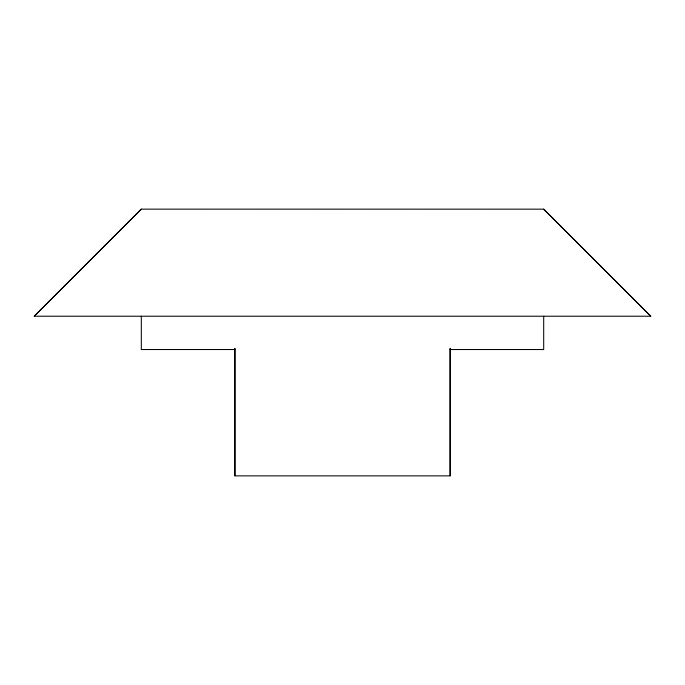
<?xml version="1.0" encoding="UTF-8"?>
<svg xmlns="http://www.w3.org/2000/svg" width="685" height="685" viewBox="0 0 685 685"><rect width="100%" height="100%" fill="white"/><g stroke="black" fill="none" stroke-linecap="round" stroke-linejoin="round"><path stroke-width="1.03" d="M234.886 475.861L234.886 348.596L234.886 475.861L450.156 475.861L450.156 348.596L450.156 475.861M34.25 316.196L141.307 209.139L543.693 209.165L650.75 316.222L34.25 316.222L141.307 209.165M234.886 349.53L141.307 349.53L141.307 316.222M450.156 349.53L543.693 349.53L543.693 316.222M543.693 209.165L650.75 316.222"/></g></svg>
